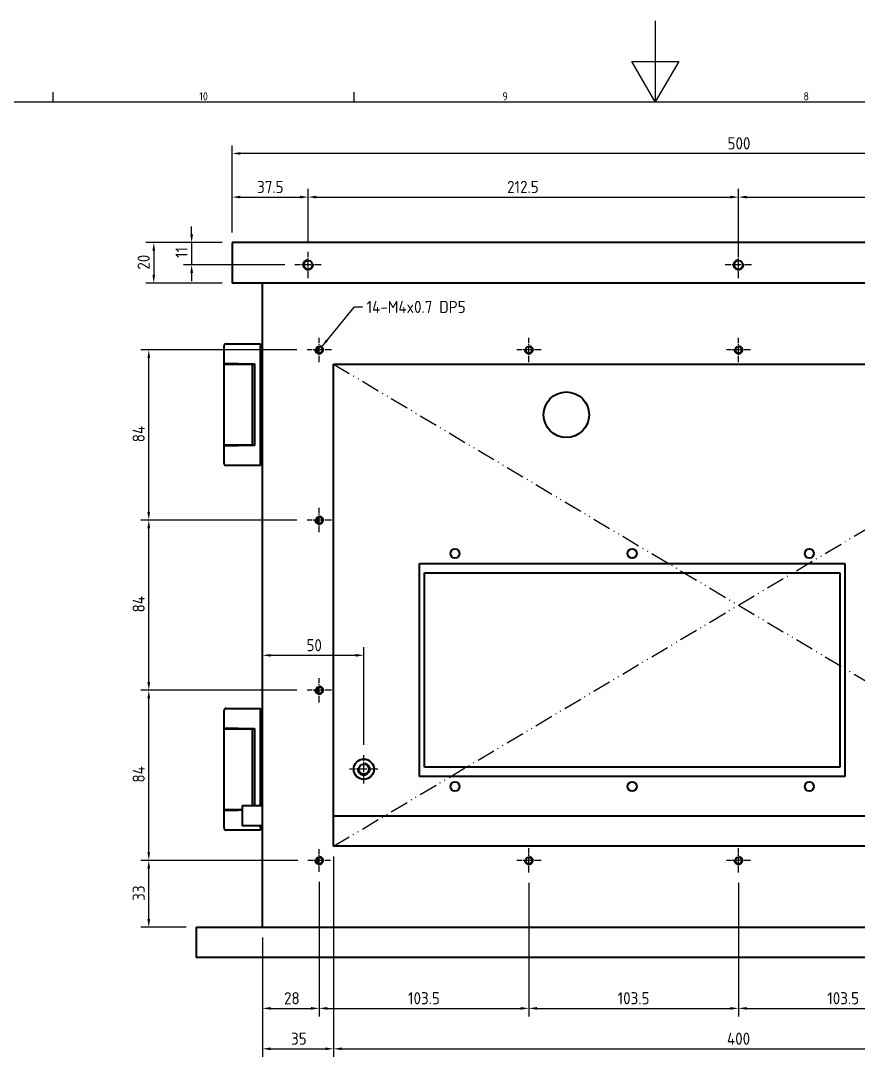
# Model space of a CAD drawing. Header units: millimetres. Extents: x 0 to 2378, y 0 to 1682.
# Drawn here: x 876 to 1289, y 1168 to 1682 of the extents above; entities that cross this region are included whole.
import ezdxf

# ---------------------------------------------------------------- set-up
doc = ezdxf.new("R2010")
doc.units = ezdxf.units.MM
doc.header["$LTSCALE"] = 2
doc.linetypes.add('CHAIN', pattern=[0.3543, 0.2362, -0.0295, 0.0591, -0.0295])
doc.linetypes.add('DASH_DOUBLE_DOT', pattern=[0.4398, 0.24, -0.06, 0.0098, -0.06, 0.01, -0.06])
doc.layers.get('0').update_dxf_attribs({"color": 3, "lineweight": 25})
for name, color, linetype, lineweight in [('가시적인 것(ISO)', 3, 'Continuous', 40), ('가시적인 좁은 것(ISO)', 3, 'Continuous', 35), ('경계(ISO)', 7, 'Continuous', 25), ('기호(ISO)', 5, 'Continuous', 25), ('스케치 형상(ISO)', 3, 'Continuous', 25), ('중심 표식(ISO)', 1, 'Continuous', 25), ('치수(ISO)', 2, 'Continuous', 25)]:
    doc.layers.add(name, color=color, linetype=linetype, lineweight=lineweight)
doc.styles.add('문자 텍스트_PSTEK_POSCO', font='isocp.shx')
doc.styles.add('치수 텍스트_PSTEK_POSCO', font='isocp.shx')
doc.dimstyles.new('치수_PSTEK_POSCO', dxfattribs={"dimscale": 2, "dimtxt": 3, "dimasz": 2, "dimexe": 2, "dimexo": 2.5, "dimgap": 1, "dimtad": 1, "dimrnd": 1e-08, "dimdsep": 46, "dimtxsty": '치수 텍스트_PSTEK_POSCO', "dimcen": 0.09, "dimdle": 10, "dimclrd": 7, "dimclre": 7, "dimclrt": 2, "dimadec": 1, "dimazin": 2, "dimtfac": 1, "dimtmove": 0, "dimatfit": 3, "dimfxl": 0, "dimtolj": 1, "dimlwd": -1, "dimlwe": -1, "dimarcsym": 0})
doc.dimstyles.new('치수_PSTEK_POSCO$7', dxfattribs={"dimscale": 2, "dimtxt": 3, "dimasz": 2, "dimexe": 2, "dimexo": 2.5, "dimgap": 1, "dimtad": 1, "dimrnd": 1e-08, "dimdsep": 46, "dimtxsty": '치수 텍스트_PSTEK_POSCO', "dimcen": 0.09, "dimdle": 10, "dimclrd": 7, "dimclre": 7, "dimclrt": 2, "dimadec": 1, "dimazin": 2, "dimtfac": 1, "dimtmove": 0, "dimatfit": 3, "dimfxl": 0, "dimtolj": 1, "dimlwd": -1, "dimlwe": -1, "dimarcsym": 0})

# ---------------------------------------------------------------- blocks, each defined once
blk = doc.blocks.new('경계 Default Border')
at = {"layer": '경계(ISO)'}
for p, q in [((445.88, 821), (445.88, 823.4)), ((520.19, 821), (520.19, 823.4))]:
    blk.add_line(p, q, dxfattribs=at)
at = {"layer": '경계(ISO)', "flags": 128}
for points in [[(594.5, 841), (594.5, 821), (588.73, 831), (600.27, 831), (594.5, 821)], [(20, 20), (20, 821), (1169, 821), (1169, 20), (20, 20)]]:
    blk.add_lwpolyline(points, dxfattribs=at)
at = {"layer": '경계(ISO)', "color": 2, "char_height": 2, "attachment_point": 7, "style": '문자 텍스트_PSTEK_POSCO'}
for s, insert in [('10', (481.91, 821.38)), ('9', (556.77, 821.38)), ('8', (631.09, 821.38))]:
    blk.add_mtext(s, dxfattribs=dict(at, insert=insert))
blk = doc.blocks.new('*D40')
at = {"layer": 'Defpoints', "color": 0, "transparency": 16777216}
for p in [(938.89, 1267.54), (1017.45, 1267.54), (962.37, 1234.54)]:
    blk.add_point(p, dxfattribs=at)
at = {"layer": '치수(ISO)', "color": 7, "transparency": 16777216}
for p, q in [((1012.45, 1267.54), (934.89, 1267.54)), ((938.89, 1238.54), (938.89, 1263.54)), ((957.37, 1234.54), (934.89, 1234.54))]:
    blk.add_line(p, q, dxfattribs=at)
for points in [[(938.22, 1263.54), (939.56, 1263.54), (938.89, 1267.54)], [(938.22, 1238.54), (939.56, 1238.54), (938.89, 1234.54)]]:
    blk.add_solid(points, dxfattribs=at)
at = {"layer": '치수(ISO)', "color": 2, "transparency": 16777216, "insert": (933.89, 1247.6), "char_height": 6, "attachment_point": 4, "rotation": 90, "style": '치수 텍스트_PSTEK_POSCO'}
blk.add_mtext('\\A1;33', dxfattribs=at)
blk = doc.blocks.new('*D41')
at = {"layer": 'Defpoints', "color": 0, "transparency": 16777216}
for p in [(938.89, 1351.54), (1017.07, 1351.54), (1017.45, 1267.54)]:
    blk.add_point(p, dxfattribs=at)
at = {"layer": '치수(ISO)', "color": 7, "transparency": 16777216}
for p, q in [((1012.07, 1351.54), (934.89, 1351.54)), ((938.89, 1271.54), (938.89, 1347.54)), ((1012.45, 1267.54), (934.89, 1267.54))]:
    blk.add_line(p, q, dxfattribs=at)
for points in [[(938.22, 1347.54), (939.56, 1347.54), (938.89, 1351.54)], [(938.22, 1271.54), (939.56, 1271.54), (938.89, 1267.54)]]:
    blk.add_solid(points, dxfattribs=at)
at = {"layer": '치수(ISO)', "color": 2, "transparency": 16777216, "insert": (933.89, 1305.96), "char_height": 6, "attachment_point": 4, "rotation": 90, "style": '치수 텍스트_PSTEK_POSCO'}
blk.add_mtext('\\A1;84', dxfattribs=at)
blk = doc.blocks.new('*D42')
at = {"layer": 'Defpoints', "color": 0, "transparency": 16777216}
for p in [(938.89, 1435.54), (1017.07, 1435.54), (1017.07, 1351.54)]:
    blk.add_point(p, dxfattribs=at)
at = {"layer": '치수(ISO)', "color": 7, "transparency": 16777216}
for p, q in [((1012.07, 1435.54), (934.89, 1435.54)), ((938.89, 1355.54), (938.89, 1431.54)), ((1012.07, 1351.54), (934.89, 1351.54))]:
    blk.add_line(p, q, dxfattribs=at)
for points in [[(938.22, 1431.54), (939.56, 1431.54), (938.89, 1435.54)], [(938.22, 1355.54), (939.56, 1355.54), (938.89, 1351.54)]]:
    blk.add_solid(points, dxfattribs=at)
at = {"layer": '치수(ISO)', "color": 2, "transparency": 16777216, "insert": (933.89, 1389.96), "char_height": 6, "attachment_point": 4, "rotation": 90, "style": '치수 텍스트_PSTEK_POSCO'}
blk.add_mtext('\\A1;84', dxfattribs=at)
blk = doc.blocks.new('*D43')
at = {"layer": 'Defpoints', "color": 0, "transparency": 16777216}
for p in [(938.89, 1519.54), (1017.07, 1519.54), (1017.07, 1435.54)]:
    blk.add_point(p, dxfattribs=at)
at = {"layer": '치수(ISO)', "color": 7, "transparency": 16777216}
for p, q in [((1012.07, 1519.54), (934.89, 1519.54)), ((938.89, 1439.54), (938.89, 1515.54)), ((1012.07, 1435.54), (934.89, 1435.54))]:
    blk.add_line(p, q, dxfattribs=at)
for points in [[(938.22, 1515.54), (939.56, 1515.54), (938.89, 1519.54)], [(938.22, 1439.54), (939.56, 1439.54), (938.89, 1435.54)]]:
    blk.add_solid(points, dxfattribs=at)
at = {"layer": '치수(ISO)', "color": 2, "transparency": 16777216, "insert": (933.89, 1473.96), "char_height": 6, "attachment_point": 4, "rotation": 90, "style": '치수 텍스트_PSTEK_POSCO'}
blk.add_mtext('\\A1;84', dxfattribs=at)
blk = doc.blocks.new('*D44')
at = {"layer": 'Defpoints', "color": 0, "transparency": 16777216}
for p in [(1023.07, 1261.92), (995.07, 1234.54), (1023.07, 1194.51)]:
    blk.add_point(p, dxfattribs=at)
at = {"layer": '치수(ISO)', "color": 7, "transparency": 16777216}
for p, q in [((1023.07, 1256.92), (1023.07, 1190.51)), ((995.07, 1229.54), (995.07, 1190.51)), ((999.07, 1194.51), (1019.07, 1194.51))]:
    blk.add_line(p, q, dxfattribs=at)
for points in [[(999.07, 1195.18), (999.07, 1193.85), (995.07, 1194.51)], [(1019.07, 1195.18), (1019.07, 1193.85), (1023.07, 1194.51)]]:
    blk.add_solid(points, dxfattribs=at)
at = {"layer": '치수(ISO)', "color": 2, "transparency": 16777216, "insert": (1005.68, 1199.51), "char_height": 6, "attachment_point": 4, "style": '치수 텍스트_PSTEK_POSCO'}
blk.add_mtext('\\A1;28', dxfattribs=at)
blk = doc.blocks.new('*D45')
at = {"layer": 'Defpoints', "color": 0, "transparency": 16777216}
for p in [(1023.07, 1261.92), (1126.57, 1261.54), (1126.57, 1194.51)]:
    blk.add_point(p, dxfattribs=at)
at = {"layer": '치수(ISO)', "color": 7, "transparency": 16777216}
for p, q in [((1023.07, 1256.92), (1023.07, 1190.51)), ((1126.57, 1256.54), (1126.57, 1190.51)), ((1027.07, 1194.51), (1122.57, 1194.51))]:
    blk.add_line(p, q, dxfattribs=at)
for points in [[(1027.07, 1195.18), (1027.07, 1193.85), (1023.07, 1194.51)], [(1122.57, 1195.18), (1122.57, 1193.85), (1126.57, 1194.51)]]:
    blk.add_solid(points, dxfattribs=at)
at = {"layer": '치수(ISO)', "color": 2, "transparency": 16777216, "insert": (1066.92, 1199.51), "char_height": 6, "attachment_point": 4, "style": '치수 텍스트_PSTEK_POSCO'}
blk.add_mtext('\\A1;103.5', dxfattribs=at)
blk = doc.blocks.new('*D46')
at = {"layer": 'Defpoints', "color": 0, "transparency": 16777216}
for p in [(1126.57, 1261.54), (1230.07, 1261.54), (1230.07, 1194.51)]:
    blk.add_point(p, dxfattribs=at)
at = {"layer": '치수(ISO)', "color": 7, "transparency": 16777216}
for p, q in [((1126.57, 1256.54), (1126.57, 1190.51)), ((1230.07, 1256.54), (1230.07, 1190.51)), ((1130.57, 1194.51), (1226.07, 1194.51))]:
    blk.add_line(p, q, dxfattribs=at)
for points in [[(1130.57, 1195.18), (1130.57, 1193.85), (1126.57, 1194.51)], [(1226.07, 1195.18), (1226.07, 1193.85), (1230.07, 1194.51)]]:
    blk.add_solid(points, dxfattribs=at)
at = {"layer": '치수(ISO)', "color": 2, "transparency": 16777216, "insert": (1170.42, 1199.51), "char_height": 6, "attachment_point": 4, "style": '치수 텍스트_PSTEK_POSCO'}
blk.add_mtext('\\A1;103.5', dxfattribs=at)
blk = doc.blocks.new('*D47')
at = {"layer": 'Defpoints', "color": 0, "transparency": 16777216}
for p in [(1230.07, 1261.54), (1333.57, 1261.54), (1333.57, 1194.51)]:
    blk.add_point(p, dxfattribs=at)
at = {"layer": '치수(ISO)', "color": 7, "transparency": 16777216}
for p, q in [((1230.07, 1256.54), (1230.07, 1190.51)), ((1333.57, 1256.54), (1333.57, 1190.51)), ((1234.07, 1194.51), (1329.57, 1194.51))]:
    blk.add_line(p, q, dxfattribs=at)
for points in [[(1234.07, 1195.18), (1234.07, 1193.85), (1230.07, 1194.51)], [(1329.57, 1195.18), (1329.57, 1193.85), (1333.57, 1194.51)]]:
    blk.add_solid(points, dxfattribs=at)
at = {"layer": '치수(ISO)', "color": 2, "transparency": 16777216, "insert": (1273.92, 1199.51), "char_height": 6, "attachment_point": 4, "style": '치수 텍스트_PSTEK_POSCO'}
blk.add_mtext('\\A1;103.5', dxfattribs=at)
blk = doc.blocks.new('*D111')
at = {"layer": 'Defpoints', "color": 0, "transparency": 16777216}
for p in [(1030.07, 1274.54), (995.07, 1234.54), (1030.07, 1174.54)]:
    blk.add_point(p, dxfattribs=at)
at = {"layer": '치수(ISO)', "color": 7, "transparency": 16777216}
for p, q in [((1030.07, 1269.54), (1030.07, 1170.54)), ((995.07, 1229.54), (995.07, 1170.54)), ((999.07, 1174.54), (1026.07, 1174.54))]:
    blk.add_line(p, q, dxfattribs=at)
for points in [[(999.07, 1175.21), (999.07, 1173.88), (995.07, 1174.54)], [(1026.07, 1175.21), (1026.07, 1173.88), (1030.07, 1174.54)]]:
    blk.add_solid(points, dxfattribs=at)
at = {"layer": '치수(ISO)', "color": 2, "transparency": 16777216, "insert": (1009.13, 1179.54), "char_height": 6, "attachment_point": 4, "style": '치수 텍스트_PSTEK_POSCO'}
blk.add_mtext('\\A1;35', dxfattribs=at)
blk = doc.blocks.new('*D112')
at = {"layer": 'Defpoints', "color": 0, "transparency": 16777216}
for p in [(1030.07, 1274.54), (1430.07, 1274.54), (1430.07, 1174.54)]:
    blk.add_point(p, dxfattribs=at)
at = {"layer": '치수(ISO)', "color": 7, "transparency": 16777216}
for p, q in [((1030.07, 1269.54), (1030.07, 1170.54)), ((1430.07, 1269.54), (1430.07, 1170.54)), ((1034.07, 1174.54), (1426.07, 1174.54))]:
    blk.add_line(p, q, dxfattribs=at)
for points in [[(1034.07, 1175.21), (1034.07, 1173.88), (1030.07, 1174.54)], [(1426.07, 1175.21), (1426.07, 1173.88), (1430.07, 1174.54)]]:
    blk.add_solid(points, dxfattribs=at)
at = {"layer": '치수(ISO)', "color": 2, "transparency": 16777216, "insert": (1224.39, 1179.54), "char_height": 6, "attachment_point": 4, "style": '치수 텍스트_PSTEK_POSCO'}
blk.add_mtext('\\A1;400', dxfattribs=at)
blk = doc.blocks.new('*D136')
at = {"layer": 'Defpoints', "color": 0, "transparency": 16777216}
for p in [(1017.57, 1594.99), (980.07, 1572.54), (1017.57, 1568.04)]:
    blk.add_point(p, dxfattribs=at)
at = {"layer": '치수(ISO)', "color": 7, "transparency": 16777216}
for p, q in [((980.07, 1577.54), (980.07, 1598.99)), ((1017.57, 1573.04), (1017.57, 1598.99)), ((984.07, 1594.99), (1013.57, 1594.99))]:
    blk.add_line(p, q, dxfattribs=at)
for points in [[(984.07, 1595.66), (984.07, 1594.33), (980.07, 1594.99)], [(1013.57, 1595.66), (1013.57, 1594.33), (1017.57, 1594.99)]]:
    blk.add_solid(points, dxfattribs=at)
at = {"layer": '치수(ISO)', "color": 2, "transparency": 16777216, "insert": (992.38, 1599.99), "char_height": 6, "attachment_point": 4, "style": '치수 텍스트_PSTEK_POSCO'}
blk.add_mtext('\\A1;37.5', dxfattribs=at)
blk = doc.blocks.new('*D137')
at = {"layer": 'Defpoints', "color": 0, "transparency": 16777216}
for p in [(1230.07, 1594.99), (1017.57, 1568.04), (1230.07, 1561.54)]:
    blk.add_point(p, dxfattribs=at)
at = {"layer": '치수(ISO)', "color": 7, "transparency": 16777216}
for p, q in [((1017.57, 1573.04), (1017.57, 1598.99)), ((1230.07, 1566.54), (1230.07, 1598.99)), ((1021.57, 1594.99), (1226.07, 1594.99))]:
    blk.add_line(p, q, dxfattribs=at)
for points in [[(1021.57, 1595.66), (1021.57, 1594.33), (1017.57, 1594.99)], [(1226.07, 1595.66), (1226.07, 1594.33), (1230.07, 1594.99)]]:
    blk.add_solid(points, dxfattribs=at)
at = {"layer": '치수(ISO)', "color": 2, "transparency": 16777216, "insert": (1115.84, 1599.99), "char_height": 6, "attachment_point": 4, "style": '치수 텍스트_PSTEK_POSCO'}
blk.add_mtext('\\A1;212.5', dxfattribs=at)
blk = doc.blocks.new('*D138')
at = {"layer": 'Defpoints', "color": 0, "transparency": 16777216}
for p in [(1442.57, 1594.99), (1442.57, 1567.61), (1230.07, 1561.54)]:
    blk.add_point(p, dxfattribs=at)
at = {"layer": '치수(ISO)', "color": 7, "transparency": 16777216}
for p, q in [((1230.07, 1566.54), (1230.07, 1598.99)), ((1442.57, 1572.61), (1442.57, 1598.99)), ((1234.07, 1594.99), (1438.57, 1594.99))]:
    blk.add_line(p, q, dxfattribs=at)
for points in [[(1234.07, 1595.66), (1234.07, 1594.33), (1230.07, 1594.99)], [(1438.57, 1595.66), (1438.57, 1594.33), (1442.57, 1594.99)]]:
    blk.add_solid(points, dxfattribs=at)
at = {"layer": '치수(ISO)', "color": 2, "transparency": 16777216, "insert": (1328.34, 1599.99), "char_height": 6, "attachment_point": 4, "style": '치수 텍스트_PSTEK_POSCO'}
blk.add_mtext('\\A1;212.5', dxfattribs=at)
blk = doc.blocks.new('*D140')
at = {"layer": 'Defpoints', "color": 0, "transparency": 16777216}
for p in [(980.07, 1572.54), (960.07, 1561.54), (1011.07, 1561.54)]:
    blk.add_point(p, dxfattribs=at)
at = {"layer": '치수(ISO)', "color": 7, "transparency": 16777216}
for p, q in [((960.07, 1576.54), (960.07, 1580.54)), ((975.07, 1572.54), (956.07, 1572.54)), ((960.07, 1572.54), (960.07, 1561.54)), ((1006.07, 1561.54), (956.07, 1561.54)), ((960.07, 1557.54), (960.07, 1553.54))]:
    blk.add_line(p, q, dxfattribs=at)
for points in [[(959.4, 1576.54), (960.74, 1576.54), (960.07, 1572.54)], [(959.4, 1557.54), (960.74, 1557.54), (960.07, 1561.54)]]:
    blk.add_solid(points, dxfattribs=at)
at = {"layer": '치수(ISO)', "color": 2, "transparency": 16777216, "insert": (955.07, 1564.94), "char_height": 6, "attachment_point": 4, "rotation": 90, "style": '치수 텍스트_PSTEK_POSCO'}
blk.add_mtext('\\A1;11', dxfattribs=at)
blk = doc.blocks.new('*D141')
at = {"layer": 'Defpoints', "color": 0, "transparency": 16777216}
for p in [(980.07, 1572.54), (941.36, 1552.54), (980.07, 1552.54)]:
    blk.add_point(p, dxfattribs=at)
at = {"layer": '치수(ISO)', "color": 7, "transparency": 16777216}
for p, q in [((975.07, 1572.54), (937.36, 1572.54)), ((941.36, 1568.54), (941.36, 1556.54)), ((975.07, 1552.54), (937.36, 1552.54))]:
    blk.add_line(p, q, dxfattribs=at)
for points in [[(940.69, 1568.54), (942.02, 1568.54), (941.36, 1572.54)], [(940.69, 1556.54), (942.02, 1556.54), (941.36, 1552.54)]]:
    blk.add_solid(points, dxfattribs=at)
at = {"layer": '치수(ISO)', "color": 2, "transparency": 16777216, "insert": (936.36, 1559.17), "char_height": 6, "attachment_point": 4, "rotation": 90, "style": '치수 텍스트_PSTEK_POSCO'}
blk.add_mtext('\\A1;20', dxfattribs=at)
blk = doc.blocks.new('*D154')
at = {"layer": 'Defpoints', "color": 0, "transparency": 16777216}
for p in [(995.07, 1368.79), (1045.07, 1368.79), (1045.07, 1319.54)]:
    blk.add_point(p, dxfattribs=at)
at = {"layer": '치수(ISO)', "color": 7, "transparency": 16777216}
for p, q in [((1045.07, 1324.54), (1045.07, 1372.79)), ((999.07, 1368.79), (1041.07, 1368.79))]:
    blk.add_line(p, q, dxfattribs=at)
for points in [[(999.07, 1369.46), (999.07, 1368.12), (995.07, 1368.79)], [(1041.07, 1369.46), (1041.07, 1368.12), (1045.07, 1368.79)]]:
    blk.add_solid(points, dxfattribs=at)
at = {"layer": '치수(ISO)', "color": 2, "transparency": 16777216, "insert": (1016.77, 1373.79), "char_height": 6, "attachment_point": 4, "style": '치수 텍스트_PSTEK_POSCO'}
blk.add_mtext('\\A1;50', dxfattribs=at)
blk = doc.blocks.new('*D158')
at = {"layer": 'Defpoints', "color": 0, "transparency": 16777216}
for p in [(980.07, 1616.53), (980.07, 1572.54), (1480.07, 1572.54)]:
    blk.add_point(p, dxfattribs=at)
at = {"layer": '치수(ISO)', "color": 7, "transparency": 16777216}
for p, q in [((980.07, 1577.54), (980.07, 1620.53)), ((1480.07, 1577.54), (1480.07, 1620.53)), ((1476.07, 1616.53), (984.07, 1616.53))]:
    blk.add_line(p, q, dxfattribs=at)
for points in [[(984.07, 1617.2), (984.07, 1615.87), (980.07, 1616.53)], [(1476.07, 1617.2), (1476.07, 1615.87), (1480.07, 1616.53)]]:
    blk.add_solid(points, dxfattribs=at)
at = {"layer": '치수(ISO)', "color": 2, "transparency": 16777216, "insert": (1224.67, 1621.53), "char_height": 6, "attachment_point": 4, "style": '치수 텍스트_PSTEK_POSCO'}
blk.add_mtext('\\A1;500', dxfattribs=at)

msp = doc.modelspace()

# ---------------------------------------------------------------- linework, layer by layer
at = {"layer": '가시적인 것(ISO)'}
for p, q in [((980.0715, 1572.5446), (980.0715, 1552.5446)), ((1480.0715, 1572.5446), (980.0715, 1572.5446)), ((1480.0715, 1552.5446), (980.0715, 1552.5446)), ((995.0715, 1234.5446), (995.0715, 1552.5446)), ((983.0715, 1522.5446), (994.0715, 1522.5446)), ((994.0715, 1522.5446), (994.0715, 1521.5446)), ((994.0715, 1522.0446), (995.0715, 1522.0446)), ((976.0715, 1512.6946), (976.0715, 1521.5446)), ((994.0715, 1463.5446), (994.0715, 1521.5446)), ((1022.0715, 1520.8204), (1022.0715, 1518.2689)), ((983.0715, 1512.6946), (976.0715, 1512.6946)), ((976.0715, 1512.5446), (976.0715, 1512.6946)), ((976.0715, 1512.5446), (990.0715, 1512.5446)), ((976.0715, 1472.5446), (976.0715, 1512.5446)), ((983.0715, 1512.6946), (991.0715, 1512.6946)), ((990.0715, 1512.6946), (990.0715, 1512.5446)), ((990.0715, 1472.5446), (990.0715, 1512.5446)), ((991.0715, 1512.6946), (991.0715, 1472.3946)), ((1030.0715, 1512.5446), (1430.0715, 1512.5446)), ((1030.0715, 1274.5446), (1030.0715, 1512.5446)), ((990.0715, 1472.5446), (976.0715, 1472.5446)), ((976.0715, 1472.3946), (976.0715, 1472.5446)), ((976.0715, 1472.3946), (983.0715, 1472.3946)), ((976.0715, 1463.5446), (976.0715, 1472.3946)), ((991.0715, 1472.3946), (983.0715, 1472.3946)), ((990.0715, 1472.5446), (990.0715, 1472.3946)), ((994.0715, 1462.5446), (983.0715, 1462.5446)), ((994.0715, 1463.5446), (994.0715, 1462.5446)), ((994.0715, 1463.0446), (995.0715, 1463.0446)), ((1022.0715, 1436.8204), (1022.0715, 1434.2689)), ((1072.5715, 1309.0446), (1072.5715, 1414.0446)), ((1072.5715, 1414.0446), (1282.5715, 1414.0446)), ((1282.5715, 1414.0446), (1282.5715, 1309.0446)), ((1075.0715, 1313.5446), (1075.0715, 1409.5446)), ((1075.0715, 1409.5446), (1280.0715, 1409.5446)), ((1280.0715, 1409.5446), (1280.0715, 1313.5446)), ((1022.0715, 1352.8204), (1022.0715, 1350.2689)), ((983.0715, 1342.5446), (994.0715, 1342.5446)), ((994.0715, 1342.5446), (994.0715, 1341.5446)), ((994.0715, 1342.0446), (995.0715, 1342.0446)), ((976.0715, 1332.6946), (976.0715, 1341.5446)), ((994.0715, 1294.5446), (994.0715, 1341.5446)), ((983.0715, 1332.6946), (976.0715, 1332.6946)), ((976.0715, 1332.5446), (976.0715, 1332.6946)), ((976.0715, 1332.5446), (990.0715, 1332.5446)), ((976.0715, 1292.5446), (976.0715, 1332.5446)), ((983.0715, 1332.6946), (991.0715, 1332.6946)), ((990.0715, 1332.6946), (990.0715, 1332.5446)), ((990.0715, 1294.5446), (990.0715, 1332.5446)), ((991.0715, 1332.6946), (991.0715, 1294.5446)), ((1280.0715, 1313.5446), (1075.0715, 1313.5446)), ((1282.5715, 1309.0446), (1072.5715, 1309.0446)), ((985.0715, 1292.5446), (976.0715, 1292.5446)), ((976.0715, 1292.3946), (976.0715, 1292.5446)), ((976.0715, 1292.3946), (983.0715, 1292.3946)), ((976.0715, 1283.5446), (976.0715, 1292.3946)), ((985.0715, 1292.3946), (983.0715, 1292.3946)), ((985.0715, 1294.5446), (985.0715, 1284.5446)), ((995.0715, 1294.5446), (985.0715, 1294.5446)), ((1030.0715, 1289.5446), (1430.0715, 1289.5446)), ((994.0715, 1282.5446), (983.0715, 1282.5446)), ((995.0715, 1284.5446), (985.0715, 1284.5446)), ((994.0715, 1283.5446), (994.0715, 1284.5446)), ((994.0715, 1283.5446), (994.0715, 1282.5446)), ((994.0715, 1283.0446), (995.0715, 1283.0446)), ((1430.0715, 1274.5446), (1030.0715, 1274.5446)), ((1022.0715, 1268.8204), (1022.0715, 1266.2689)), ((962.3715, 1234.5446), (1497.7715, 1234.5446)), ((962.3715, 1234.5446), (962.3715, 1219.5446)), ((1497.7715, 1219.5446), (962.3715, 1219.5446))]:
    msp.add_line(p, q, dxfattribs=at)
for centre, radius in [((1017.5715, 1561.5446), 2.067), ((1230.0715, 1561.5446), 2.067), ((1023.0715, 1519.5446), 1.621), ((1126.5715, 1519.5446), 1.621), ((1230.0715, 1519.5446), 1.621), ((1145.0715, 1487.5446), 11.25), ((1023.0715, 1435.5446), 1.621), ((1090.0715, 1419.0446), 2.25), ((1177.5715, 1419.0446), 2.25), ((1265.0715, 1419.0446), 2.25), ((1023.0715, 1351.5446), 1.621), ((1045.0715, 1312.5446), 5), ((1045.0715, 1312.5446), 2.4585), ((1090.0715, 1304.0446), 2.25), ((1177.5715, 1304.0446), 2.25), ((1265.0715, 1304.0446), 2.25), ((1023.0715, 1267.5446), 1.621), ((1126.5715, 1267.5446), 1.621), ((1230.0715, 1267.5446), 1.621)]:
    msp.add_circle(centre, radius, dxfattribs=at)
for centre, start, end in [((977.0715, 1521.5446), 90.000898, 180), ((977.0715, 1521.5446), 90, 90.000898), ((977.0715, 1463.5446), 180, 270), ((977.0715, 1341.5446), 90.000898, 180), ((977.0715, 1341.5446), 90, 90.000898), ((977.0715, 1283.5446), 180, 270)]:
    msp.add_arc(centre, 1, start, end, dxfattribs=at)
for points, knots in [([(977.0715, 1522.5446), (977.0715, 1522.5446), (977.1009, 1522.5446), (977.1596, 1522.5446), (977.1635, 1522.5446), (977.1673, 1522.5446), (977.1717, 1522.5446), (977.2336, 1522.5446), (977.3233, 1522.5446), (977.4408, 1522.5446), (977.4575, 1522.5446), (977.4742, 1522.5446), (977.4928, 1522.5446), (977.6046, 1522.5446), (977.737, 1522.5446), (977.8899, 1522.5446), (977.9408, 1522.5446), (977.993, 1522.5446), (978.0496, 1522.5446), (978.276, 1522.5446), (978.5363, 1522.5446), (978.8289, 1522.5446), (979.0849, 1522.5446), (979.3618, 1522.5446), (979.6594, 1522.5446), (979.702, 1522.5446), (979.7459, 1522.5446), (979.7883, 1522.5446), (980.085, 1522.5446), (980.3964, 1522.5446), (980.7224, 1522.5446), (980.7689, 1522.5446), (980.8178, 1522.5446), (980.863, 1522.5446), (981.2019, 1522.5446), (981.5503, 1522.5446), (981.9081, 1522.5446), (981.9319, 1522.5446), (981.9572, 1522.5446), (981.9798, 1522.5446), (982.3401, 1522.5446), (982.704, 1522.5446), (983.0715, 1522.5446)], [0.5, 0.5, 0.5, 0.5, 0.55859375, 0.55859375, 0.55859375, 0.5625, 0.5625, 0.5625, 0.6171875, 0.6171875, 0.6171875, 0.625, 0.625, 0.625, 0.671875, 0.671875, 0.671875, 0.6875, 0.6875, 0.6875, 0.75, 0.75, 0.75, 0.8046875, 0.8046875, 0.8046875, 0.8125, 0.8125, 0.8125, 0.8671875, 0.8671875, 0.8671875, 0.875, 0.875, 0.875, 0.93359375, 0.93359375, 0.93359375, 0.9375, 0.9375, 0.9375, 1, 1, 1, 1]), ([(983.0715, 1462.5446), (982.7273, 1462.5446), (982.386, 1462.5446), (982.0474, 1462.5446), (982.0249, 1462.5446), (982.0037, 1462.5446), (981.9798, 1462.5446), (981.6452, 1462.5446), (981.3184, 1462.5446), (980.9993, 1462.5446), (980.9537, 1462.5446), (980.9101, 1462.5446), (980.863, 1462.5446), (980.5804, 1462.5446), (980.3083, 1462.5446), (980.0466, 1462.5446), (979.9593, 1462.5446), (979.8749, 1462.5446), (979.7883, 1462.5446), (979.4419, 1462.5446), (979.1215, 1462.5446), (978.8289, 1462.5446), (978.5728, 1462.5446), (978.3419, 1462.5446), (978.1362, 1462.5446), (978.1068, 1462.5446), (978.0773, 1462.5446), (978.0496, 1462.5446), (977.8556, 1462.5446), (977.6892, 1462.5446), (977.5505, 1462.5446), (977.5307, 1462.5446), (977.5107, 1462.5446), (977.4928, 1462.5446), (977.3586, 1462.5446), (977.2561, 1462.5446), (977.1854, 1462.5446), (977.1807, 1462.5446), (977.1759, 1462.5446), (977.1717, 1462.5446), (977.105, 1462.5446), (977.0849, 1462.5446), (977.0715, 1462.5446)], [0, 0, 0, 0, 0.05859375, 0.05859375, 0.05859375, 0.0625, 0.0625, 0.0625, 0.1171875, 0.1171875, 0.1171875, 0.125, 0.125, 0.125, 0.171875, 0.171875, 0.171875, 0.1875, 0.1875, 0.1875, 0.25, 0.25, 0.25, 0.3046875, 0.3046875, 0.3046875, 0.3125, 0.3125, 0.3125, 0.3671875, 0.3671875, 0.3671875, 0.375, 0.375, 0.375, 0.43359375, 0.43359375, 0.43359375, 0.4375, 0.4375, 0.4375, 0.5, 0.5, 0.5, 0.5]), ([(977.0715, 1342.5446), (977.0715, 1342.5446), (977.1009, 1342.5446), (977.1596, 1342.5446), (977.1635, 1342.5446), (977.1673, 1342.5446), (977.1717, 1342.5446), (977.2336, 1342.5446), (977.3233, 1342.5446), (977.4408, 1342.5446), (977.4575, 1342.5446), (977.4742, 1342.5446), (977.4928, 1342.5446), (977.6046, 1342.5446), (977.737, 1342.5446), (977.8899, 1342.5446), (977.9408, 1342.5446), (977.993, 1342.5446), (978.0496, 1342.5446), (978.276, 1342.5446), (978.5363, 1342.5446), (978.8289, 1342.5446), (979.0849, 1342.5446), (979.3618, 1342.5446), (979.6594, 1342.5446), (979.702, 1342.5446), (979.7459, 1342.5446), (979.7883, 1342.5446), (980.085, 1342.5446), (980.3964, 1342.5446), (980.7224, 1342.5446), (980.7689, 1342.5446), (980.8178, 1342.5446), (980.863, 1342.5446), (981.2019, 1342.5446), (981.5503, 1342.5446), (981.9081, 1342.5446), (981.9319, 1342.5446), (981.9572, 1342.5446), (981.9798, 1342.5446), (982.3401, 1342.5446), (982.704, 1342.5446), (983.0715, 1342.5446)], [0.5, 0.5, 0.5, 0.5, 0.55859375, 0.55859375, 0.55859375, 0.5625, 0.5625, 0.5625, 0.6171875, 0.6171875, 0.6171875, 0.625, 0.625, 0.625, 0.671875, 0.671875, 0.671875, 0.6875, 0.6875, 0.6875, 0.75, 0.75, 0.75, 0.8046875, 0.8046875, 0.8046875, 0.8125, 0.8125, 0.8125, 0.8671875, 0.8671875, 0.8671875, 0.875, 0.875, 0.875, 0.93359375, 0.93359375, 0.93359375, 0.9375, 0.9375, 0.9375, 1, 1, 1, 1]), ([(983.0715, 1282.5446), (982.7273, 1282.5446), (982.386, 1282.5446), (982.0474, 1282.5446), (982.0249, 1282.5446), (982.0037, 1282.5446), (981.9798, 1282.5446), (981.6452, 1282.5446), (981.3184, 1282.5446), (980.9993, 1282.5446), (980.9537, 1282.5446), (980.9101, 1282.5446), (980.863, 1282.5446), (980.5804, 1282.5446), (980.3083, 1282.5446), (980.0466, 1282.5446), (979.9593, 1282.5446), (979.8749, 1282.5446), (979.7883, 1282.5446), (979.4419, 1282.5446), (979.1215, 1282.5446), (978.8289, 1282.5446), (978.5728, 1282.5446), (978.3419, 1282.5446), (978.1362, 1282.5446), (978.1068, 1282.5446), (978.0773, 1282.5446), (978.0496, 1282.5446), (977.8556, 1282.5446), (977.6892, 1282.5446), (977.5505, 1282.5446), (977.5307, 1282.5446), (977.5107, 1282.5446), (977.4928, 1282.5446), (977.3586, 1282.5446), (977.2561, 1282.5446), (977.1854, 1282.5446), (977.1807, 1282.5446), (977.1759, 1282.5446), (977.1717, 1282.5446), (977.105, 1282.5446), (977.0849, 1282.5446), (977.0715, 1282.5446)], [0, 0, 0, 0, 0.05859375, 0.05859375, 0.05859375, 0.0625, 0.0625, 0.0625, 0.1171875, 0.1171875, 0.1171875, 0.125, 0.125, 0.125, 0.171875, 0.171875, 0.171875, 0.1875, 0.1875, 0.1875, 0.25, 0.25, 0.25, 0.3046875, 0.3046875, 0.3046875, 0.3125, 0.3125, 0.3125, 0.3671875, 0.3671875, 0.3671875, 0.375, 0.375, 0.375, 0.43359375, 0.43359375, 0.43359375, 0.4375, 0.4375, 0.4375, 0.5, 0.5, 0.5, 0.5])]:
    msp.add_open_spline(points, degree=3, knots=knots, dxfattribs=at)
at = {"layer": '가시적인 좁은 것(ISO)'}
for centre, radius, start, end in [((1017.5715, 1561.5446), 2.5, 100, 10), ((1230.0715, 1561.5446), 2.5, 100, 10), ((1023.0715, 1519.5446), 2, 170, 80), ((1126.5715, 1519.5446), 2, 170, 80), ((1230.0715, 1519.5446), 2, 170, 80), ((1023.0715, 1435.5446), 2, 170, 80), ((1023.0715, 1351.5446), 2, 170, 80), ((1045.0715, 1312.5446), 3, 170, 80), ((1023.0715, 1267.5446), 2, 170, 80), ((1126.5715, 1267.5446), 2, 170, 80), ((1230.0715, 1267.5446), 2, 170, 80)]:
    msp.add_arc(centre, radius, start, end, dxfattribs=at)
at = {"layer": '스케치 형상(ISO)', "color": 6, "linetype": 'DASH_DOUBLE_DOT', "ltscale": 18.898619}
for p, q in [((1030.0715, 1512.5446), (1430.0715, 1274.5446)), ((1030.0715, 1274.5446), (1430.0715, 1512.5446))]:
    msp.add_line(p, q, dxfattribs=at)
at = {"layer": '중심 표식(ISO)', "linetype": 'CHAIN', "ltscale": 7.222748}
for p, q in [((1017.5715, 1555.0446), (1017.5715, 1568.0446)), ((1230.0715, 1555.0446), (1230.0715, 1568.0446)), ((1024.0715, 1561.5446), (1011.0715, 1561.5446)), ((1236.5715, 1561.5446), (1223.5715, 1561.5446))]:
    msp.add_line(p, q, dxfattribs=at)
at = {"layer": '중심 표식(ISO)', "linetype": 'CHAIN', "ltscale": 6.667144}
for p, q in [((1023.0715, 1513.5446), (1023.0715, 1525.5446)), ((1126.5715, 1513.5446), (1126.5715, 1525.5446)), ((1230.0715, 1513.5446), (1230.0715, 1525.5446)), ((1029.0715, 1519.5446), (1017.0715, 1519.5446)), ((1132.5715, 1519.5446), (1120.5715, 1519.5446)), ((1236.0715, 1519.5446), (1224.0715, 1519.5446)), ((1023.0715, 1429.5446), (1023.0715, 1441.5446)), ((1029.0715, 1435.5446), (1017.0715, 1435.5446)), ((1023.0715, 1345.5446), (1023.0715, 1357.5446)), ((1029.0715, 1351.5446), (1017.0715, 1351.5446)), ((1126.5715, 1261.5446), (1126.5715, 1273.5446)), ((1230.0715, 1261.5446), (1230.0715, 1273.5446)), ((1132.5715, 1267.5446), (1120.5715, 1267.5446)), ((1236.0715, 1267.5446), (1224.0715, 1267.5446))]:
    msp.add_line(p, q, dxfattribs=at)
at = {"layer": '중심 표식(ISO)', "linetype": 'CHAIN', "ltscale": 7.778352}
for p, q in [((1045.0715, 1305.5446), (1045.0715, 1319.5446)), ((1052.0715, 1312.5446), (1038.0715, 1312.5446))]:
    msp.add_line(p, q, dxfattribs=at)
at = {"layer": '중심 표식(ISO)', "linetype": 'CHAIN', "ltscale": 6.245997}
for p, q in [((1023.0715, 1261.9236), (1023.0715, 1273.1656)), ((1028.6925, 1267.5446), (1017.4505, 1267.5446))]:
    msp.add_line(p, q, dxfattribs=at)

# ---------------------------------------------------------------- block references
at = {"xscale": 2, "yscale": 2, "zscale": 2}
msp.add_blockref('경계 Default Border', (0, 0), dxfattribs=at)

# ---------------------------------------------------------------- texts
at = {"layer": '기호(ISO)', "color": 2, "insert": (1046.4763, 1540.7688), "char_height": 6, "width": 59.270995, "attachment_point": 4, "line_spacing_factor": 0.525, "style": '치수 텍스트_PSTEK_POSCO'}
msp.add_mtext('{14-M4x0.7 DP5}', dxfattribs=at)

# ---------------------------------------------------------------- dimensions: what is measured, and where the dimension line sits
at = {"layer": '치수(ISO)', "color": 7}
for base, p1, p2, angle, override, picture, middle in [((980.0715, 1616.5324), (1480.0715, 1572.5446), (980.0715, 1572.5446), 180, {"dimdec": 2, "dimtp": 0, "dimtm": 0, "dimtdec": 2, "dimtofl": 0, "dimatfit": 1}, '*D158', (1230.0715, 1616.5324)), ((1017.5715, 1594.9932), (980.0715, 1572.5446), (1017.5715, 1568.0446), 180, {"dimdec": 2, "dimtp": 0, "dimtm": 0, "dimtdec": 2, "dimtofl": 0, "dimatfit": 1}, '*D136', (998.8015, 1594.9932)), ((1230.0715, 1594.9932), (1017.5715, 1568.0446), (1230.0715, 1561.5446), 180, {"dimdec": 2, "dimtp": 0, "dimtm": 0, "dimtdec": 2, "dimtofl": 0, "dimatfit": 1}, '*D137', (1123.8415, 1594.9932)), ((1442.5715, 1594.9932), (1230.0715, 1561.5446), (1442.5715, 1567.6116), 180, {"dimdec": 2, "dimtp": 0, "dimtm": 0, "dimtdec": 2, "dimtofl": 0, "dimatfit": 1}, '*D138', (1336.3415, 1594.9932)), ((960.0715, 1561.5446), (980.0715, 1572.5446), (1011.0715, 1561.5446), 90, {"dimdec": 2, "dimtp": 0, "dimtm": 0, "dimtdec": 2, "dimtofl": 1, "dimatfit": 1}, '*D140', (960.0715, 1567.0446)), ((941.3567, 1552.5446), (980.0715, 1572.5446), (980.0715, 1552.5446), 90, {"dimdec": 2, "dimtp": 0, "dimtm": 0, "dimtdec": 2, "dimtofl": 0, "dimatfit": 1}, '*D141', (941.3567, 1562.5446)), ((938.8898, 1519.5446), (1017.0715, 1435.5446), (1017.0715, 1519.5446), 90, {"dimdec": 2, "dimtp": 0, "dimtm": 0, "dimtdec": 2, "dimtofl": 0, "dimatfit": 1}, '*D43', (938.8898, 1477.5646)), ((938.8898, 1435.5446), (1017.0715, 1351.5446), (1017.0715, 1435.5446), 90, {"dimdec": 2, "dimtp": 0, "dimtm": 0, "dimtdec": 2, "dimtofl": 0, "dimatfit": 1}, '*D42', (938.8898, 1393.5646)), ((938.8898, 1351.5446), (1017.4505, 1267.5446), (1017.0715, 1351.5446), 90, {"dimdec": 2, "dimtp": 0, "dimtm": 0, "dimtdec": 2, "dimtofl": 0, "dimatfit": 1}, '*D41', (938.8898, 1309.5646)), ((1030.0715, 1174.5446), (995.0715, 1234.5446), (1030.0715, 1274.5446), 180, {"dimdec": 2, "dimtp": 0, "dimtm": 0, "dimtdec": 2, "dimtofl": 0, "dimatfit": 1}, '*D111', (1012.5515, 1174.5446)), ((1430.0715, 1174.5446), (1030.0715, 1274.5446), (1430.0715, 1274.5446), 180, {"dimdec": 2, "dimtp": 0, "dimtm": 0, "dimtdec": 2, "dimtofl": 0, "dimatfit": 1}, '*D112', (1230.0915, 1174.5446)), ((938.8898, 1267.5446), (962.3715, 1234.5446), (1017.4505, 1267.5446), 90, {"dimdec": 2, "dimtp": 0, "dimtm": 0, "dimtdec": 2, "dimtofl": 0, "dimatfit": 1}, '*D40', (938.8898, 1251.0246)), ((1023.0715, 1194.5119), (995.0715, 1234.5446), (1023.0715, 1261.9236), 180, {"dimdec": 2, "dimtp": 0, "dimtm": 0, "dimtdec": 2, "dimtofl": 0, "dimatfit": 1}, '*D44', (1009.0515, 1194.5119)), ((1126.5715, 1194.5119), (1023.0715, 1261.9236), (1126.5715, 1261.5446), 180, {"dimdec": 2, "dimtp": 0, "dimtm": 0, "dimtdec": 2, "dimtofl": 0, "dimatfit": 1}, '*D45', (1074.8415, 1194.5119)), ((1230.0715, 1194.5119), (1126.5715, 1261.5446), (1230.0715, 1261.5446), 180, {"dimdec": 2, "dimtp": 0, "dimtm": 0, "dimtdec": 2, "dimtofl": 0, "dimatfit": 1}, '*D46', (1178.3415, 1194.5119)), ((1333.5715, 1194.5119), (1230.0715, 1261.5446), (1333.5715, 1261.5446), 180, {"dimdec": 2, "dimtp": 0, "dimtm": 0, "dimtdec": 2, "dimtofl": 0, "dimatfit": 1}, '*D47', (1281.8415, 1194.5119))]:
    dim = msp.add_linear_dim(base=base, p1=p1, p2=p2, angle=angle, dimstyle='치수_PSTEK_POSCO', override=override, dxfattribs=at)
    dim.commit()
    dim.dimension.update_dxf_attribs({"geometry": picture, "text_midpoint": middle, "dimtype": 160})
dim = msp.add_linear_dim(base=(1045.0715, 1368.7914), p1=(995.0715, 1368.7914), p2=(1045.0715, 1319.5446), dimstyle='치수_PSTEK_POSCO', override={"dimdec": 2, "dimse1": 1, "dimtp": 0, "dimtm": 0, "dimtdec": 2, "dimtofl": 0, "dimatfit": 1}, dxfattribs=at)
dim.commit()
dim.dimension.update_dxf_attribs({"geometry": '*D154', "text_midpoint": (1020.0715, 1368.7914), "dimtype": 160})

# ---------------------------------------------------------------- leaders
at = {"layer": '기호(ISO)', "color": 7, "annotation_type": 0, "has_hookline": 1, "hookline_direction": 0, "text_width": 51.2485}
msp.add_leader([(1024.2684, 1521.147), (1040.4763, 1540.7688), (1044.4763, 1540.7688)], dimstyle='치수_PSTEK_POSCO$7', override={"dimtad": 0}, dxfattribs=at)

doc.saveas('drawing.dxf')
